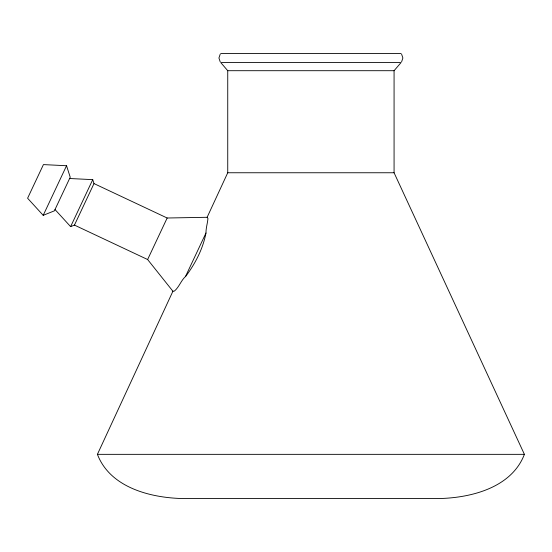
<?xml version="1.0" encoding="UTF-8"?>
<svg xmlns="http://www.w3.org/2000/svg" width="552" height="552" viewBox="0 0 552 552"><rect width="100%" height="100%" fill="white"/><g stroke="black" fill="none" stroke-linecap="round" stroke-linejoin="round"><path stroke-width="0.83" d="M55.007 209.539L70.621 226.637L74.451 225.099L147.625 259.53L172.907 291.235L174.397 291.07C179.31 286.93 181.049 280.285 185.872 276.152C195.408 263.387 202.97 248.759 205.965 233.027C205.924 228.045 207.497 223.47 207.959 218.537L207.131 217.288L167.166 218.005L93.992 183.575L92.736 179.642L69.614 178.51M207.131 217.288L227.741 172.755L227.741 70.704L220.772 62.583L401.042 62.583L394.073 70.704L394.073 172.755L524.4 454.344C511.49 488.016 470.421 498.063 437.86 498.58L183.954 498.58C151.393 498.063 110.324 488.016 97.414 454.344L172.907 291.235M43.208 215.328L66.55 165.731L43.429 164.6L27.6 198.237L43.208 215.328L54.393 210.843L70.228 177.206L66.55 165.731M70.621 226.637L92.736 179.642M74.451 225.099L93.992 183.575M147.625 259.53L167.166 218.005M185.451 276.614L205.965 233.027M220.22 54.137L218.93 58.001L220.22 61.865M401.594 61.865L402.884 58.001L401.594 54.137M220.772 53.42L401.042 53.42M227.741 70.704L394.073 70.704M227.741 172.755L394.073 172.755M97.414 454.344L524.4 454.344"/></g></svg>
